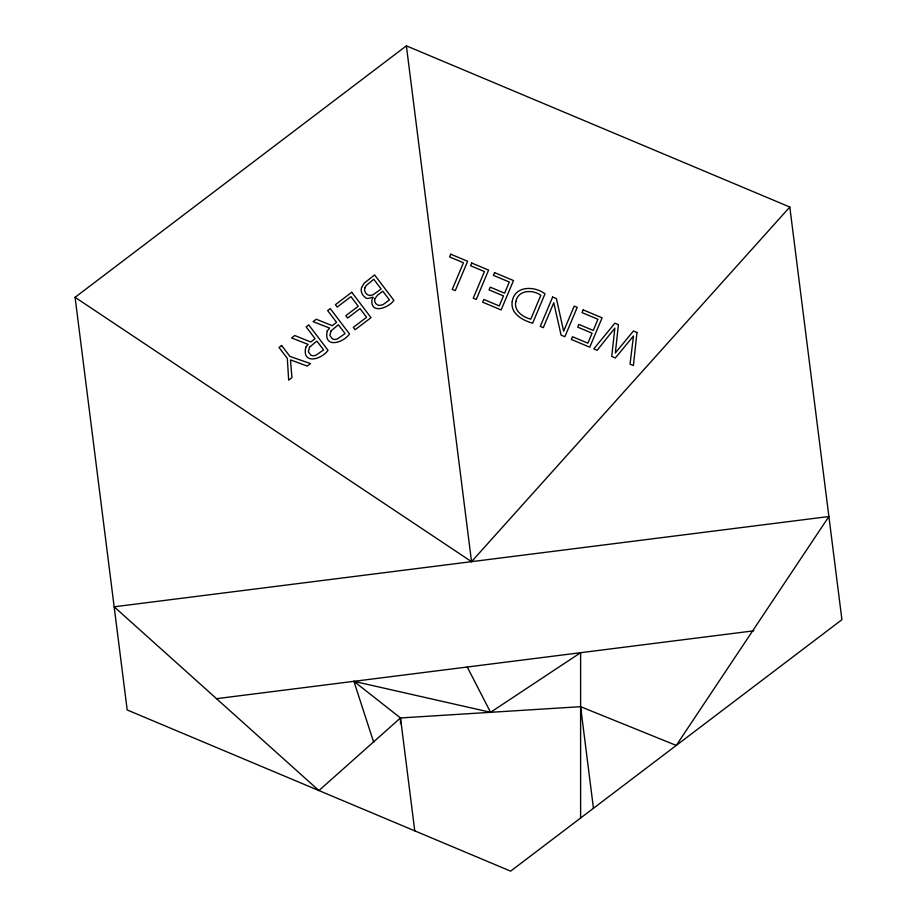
<?xml version="1.0" encoding="UTF-8"?>
<svg xmlns="http://www.w3.org/2000/svg" width="917" height="917" viewBox="0 0 917 917"><rect width="100%" height="100%" fill="white"/><g stroke="black" fill="none" stroke-linecap="round" stroke-linejoin="round"><path stroke-width="1.38" d="M75.079 297.314L471.533 561.663L789.812 207.036L406.38 45.85L75.079 297.314L127.188 709.964L510.62 871.15L841.921 619.686L789.812 207.036M414.759 830.848L400.5 717.954L318.91 790.557L114.166 606.802L828.899 516.523L676.265 745.418L580.61 706.675L400.5 717.954L353.905 681.331L373.689 742.254M353.905 681.331L490.561 712.314L580.61 652.698L580.61 818.021M216.458 698.685L753.877 630.816M467.257 667.014L490.561 712.314M580.61 706.675L593.448 808.29M406.38 45.85L471.533 561.663M400.5 717.954L400.5 723.651M512.259 301.361C510.012 313.534 522.839 320.514 532.651 323.185L544.996 293.818C534.691 285.852 514.769 285.496 512.259 301.361M374.778 298.862L374.617 301.166L375.706 303.584L378.526 305.453L382.687 304.857L389.45 299.928L382.813 291.182L377.552 295.182L374.778 298.862M636.971 332.481L633.395 365.539L630.036 364.129L633.475 335.989L615.353 357.951L611.742 356.438L614.848 328.16L597.139 350.294L593.78 348.884L614.906 323.197L618.425 324.687L615.33 352.965L633.452 331.003L636.971 332.481M364.874 287.881L364.565 290.46L365.677 293.004L367.74 294.884L370.136 295.492L372.841 294.884L381.174 289.038L373.781 279.284L366.341 285.382L364.874 287.881M515.881 301.498C513.543 310.84 522.954 317.122 530.771 319.173L540.824 295.285C532.731 289.336 518.105 289.829 515.881 301.498M361.562 287.663C360.392 291.228 362.032 295.114 365.035 297.234C366.926 301.131 376.383 293.933 372.05 299.229C369.689 314.875 388.808 308.032 393.852 300.317L374.594 274.94L364.152 283.204L361.562 287.663M305.797 347.188C301.693 364.897 321.386 359.716 328.011 350.294L308.754 324.916L306.14 326.899L315.093 338.682L310.737 341.995L294.758 335.53L291.56 337.96L308.101 344.391L305.797 347.188M327.289 330.877C323.185 348.586 342.878 343.405 349.515 333.971L330.246 308.593L327.644 310.576L336.585 322.371L332.241 325.673L316.25 319.219L313.064 321.638L329.604 328.068L327.289 330.877M450.751 254.192L449.594 256.932L463.452 262.755L452.253 289.382L455.268 290.655L467.624 261.288L450.751 254.192M471.728 263.019L470.581 265.747L484.428 271.57L473.229 298.208L476.255 299.481L488.601 270.102L471.728 263.019M494.561 272.613L493.403 275.352L509.313 282.035L504.614 293.188L490.228 287.147L489.07 289.875L503.467 295.927L499.261 305.934L483.867 299.458L482.709 302.197L501.129 309.935L513.486 280.568L494.561 272.613M552.63 297.028L540.285 326.395L543.3 327.667L553.765 302.77L561.101 335.141L564.872 336.734L577.217 307.355L574.202 306.095L563.634 331.232L556.413 298.61L552.63 297.028M583.178 309.866L582.031 312.605L597.93 319.288L593.242 330.452L578.845 324.4L577.699 327.14L592.084 333.192L587.889 343.187L572.483 336.711L571.337 339.45L589.757 347.199L602.102 317.821L583.178 309.866M309.556 347.176L308.353 351.796L310.966 355.234L313.087 355.853L315.746 355.337L323.609 349.904L316.881 341.055L309.556 347.176M331.06 330.854L329.856 335.473L332.47 338.923L334.59 339.531L337.25 339.015L345.101 333.593L338.384 324.733L331.06 330.854M281.634 345.491L279.02 347.474L287.319 358.409L288.672 380.154L291.938 377.678L290.494 359.9L307.241 366.066L310.496 363.579L289.932 356.426L281.634 345.491M351.75 292.271L335.393 304.685L337.192 307.057L350.936 296.627L358.249 306.267L345.824 315.7L347.612 318.073L360.049 308.628L366.605 317.271L353.297 327.369L355.097 329.73L371.018 317.66L351.75 292.271"/></g></svg>
